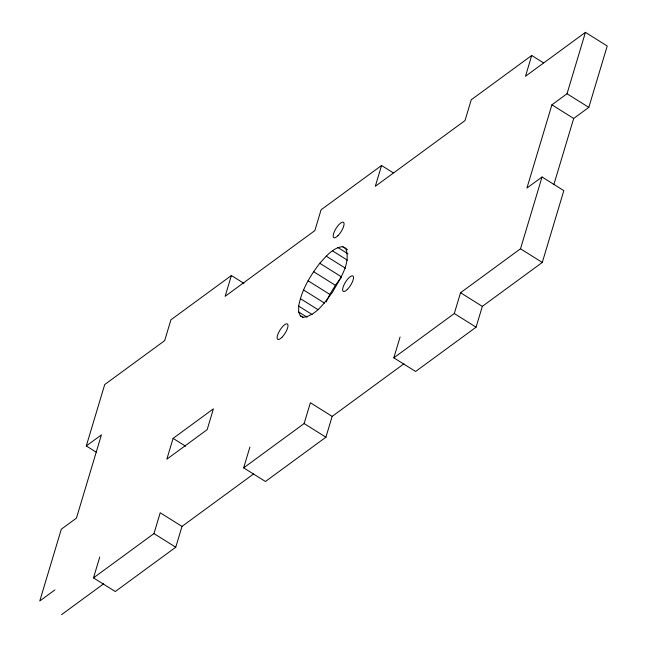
<?xml version="1.0" encoding="UTF-8"?>
<svg xmlns="http://www.w3.org/2000/svg" width="647" height="647" viewBox="0 0 647 647"><rect width="100%" height="100%" fill="white"/><g stroke="black" fill="none" stroke-linecap="round" stroke-linejoin="round"><path stroke-width="0.97" d="M298.688 306.12C301.518 290.196 310.059 275.929 319.788 263.264C326.056 256.463 332.631 247.817 342.465 246.644L345.668 248.165C351.313 263.531 339.57 279.334 332.429 292.315C324.786 302.181 316.795 315.032 303.564 317.329L300.354 315.809L298.696 311.983L298.688 306.12L312.089 314.515M96.346 452.253L86.294 445.953L104.709 384.561L164.678 340.629L170.921 319.82L231.383 275.517L243.959 283.386M253.753 473.839L181.993 526.415L175.749 547.225L115.279 591.528L93.5 577.876L99.743 557.067M173.089 438.375L166.845 459.192L207.161 429.657L213.405 408.839L173.089 438.375L185.657 446.252M93.5 577.876L153.97 533.573L160.213 512.764L181.993 526.415M231.383 275.517L225.14 296.326L314.838 230.607L321.082 209.798L381.552 165.495L393.287 172.846M403.914 363.816L332.162 416.393L325.918 437.202L265.448 481.505L243.66 467.854L249.904 447.045M243.66 467.854L304.13 423.55L310.374 402.741L332.162 416.393M381.552 165.495L375.309 186.304L465.007 120.585L471.251 99.775L531.721 55.472L543.448 62.824M553.929 184.33L573.687 118.466L588.81 107.394L607.226 46.002L585.438 32.35L567.023 93.742L551.907 104.822L526.933 188.067L542.049 176.987L563.828 190.639L542.291 262.439L482.322 306.371L476.079 327.18L415.617 371.483L393.829 357.831L400.072 337.022M393.829 357.831L454.299 313.528L460.543 292.719L520.503 248.788L542.049 176.987M531.721 55.472L525.477 76.281L585.438 32.35M326.145 301.939L329.841 294.417L335.389 285.311L341.567 276.916L319.788 263.264M86.294 445.953L101.409 434.881L76.435 518.126L61.311 529.197L39.774 600.998L54.89 589.927M61.562 614.65L103.698 583.78M567.023 93.742L588.81 107.394M551.907 104.822L573.687 118.466M520.503 248.788L542.291 262.439M460.543 292.719L482.322 306.371M454.299 313.528L476.079 327.18M342.465 246.644L347.488 249.799M337.928 247.534L347.981 253.834M332.38 250.769L347.463 260.223M326.193 256.139L345.466 268.214M313.601 271.667L335.389 285.311M308.061 280.766L329.841 294.417M303.532 289.961L324.479 303.087M300.337 298.607L317.936 309.63M298.696 311.983L307.074 317.232M300.354 315.809L302.869 317.386M304.13 423.55L325.918 437.202M153.97 533.573L175.749 547.225M337.92 235.71A9.082 3 -57.9 0 0 343.654 222.447A9.082 3 -57.9 0 0 334.297 231.731A9.082 3 -57.9 0 0 337.92 235.71M281.849 337.402A9.082 3 -57.9 0 0 287.591 324.139A9.082 3 -57.9 0 0 278.226 333.423A9.082 3 -57.9 0 0 281.849 337.402M347.358 289.403A9.082 3 -57.9 0 0 353.1 276.14A9.082 3 -57.9 0 0 343.735 285.432A9.082 3 -57.9 0 0 347.358 289.403"/></g></svg>
